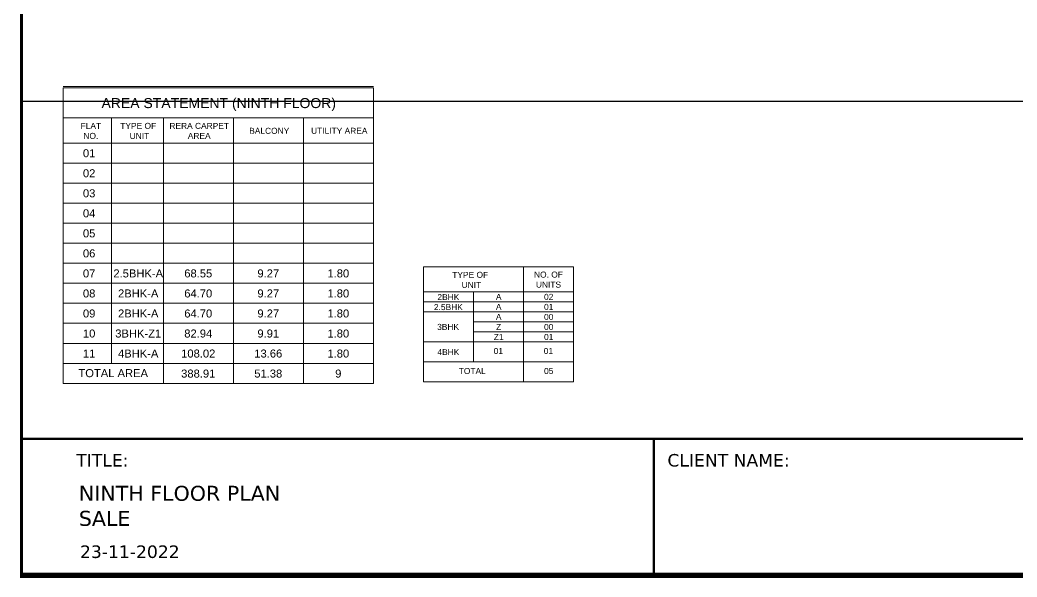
# Model space of a CAD drawing. Header units: inches. Extents: x 27644242 to 29005101, y -955243 to 216979.
# Drawn here: x 28689497 to 28739331, y -716243 to -688434 of the extents above; entities that cross this region are included whole.
import ezdxf

# ---------------------------------------------------------------- set-up
doc = ezdxf.new("R2010")
doc.units = ezdxf.units.IN
doc.header["$MEASUREMENT"] = 0
doc.layers.get('Defpoints').update_dxf_attribs({"color": 8})
doc.layers.add('ATA_FORMAT', color=7, linetype='Continuous', lineweight=50)
doc.layers.add('WALL', color=7, linetype='Continuous', lineweight=20)
doc.layers.add('ATA_FORMAT TEXT', color=7, linetype='Continuous')
doc.layers.add('text', color=7, linetype='Continuous')
doc.styles.add('AMITS', font='arial.ttf')
doc.styles.get("Standard").update_dxf_attribs({"font": 'swiss.ttf'})

msp = doc.modelspace()

# ---------------------------------------------------------------- linework, layer by layer
at = {"layer": 'ATA_FORMAT'}
for p, q in [((28798160.52801086, -709344.4872028325), (28689573.81142525, -709336.2635850841)), ((28721178.50422387, -709336.304066197, -1.917575e-09), (28721178.1668158, -716165.4556339094, -1.917575e-09))]:
    msp.add_line(p, q, dxfattribs=at)
at = {"layer": 'Defpoints', "linetype": 'Continuous', "const_width": 154.4264220221692}
msp.add_lwpolyline([(28798160.52801277, -641915.4556232179), (28798160.52801086, -716165.455623188), (28689573.81142525, -716165.4556208784), (28689573.81142716, -641915.4556209156)], close=True, dxfattribs=at)
at = {"layer": 'Defpoints', "color": 6, "ltscale": 500}
msp.add_lwpolyline([(28689580.45461825, -692487.4392156769), (28798167.17120291, -692487.4392156769), (28798167.17120291, -644192.2431551081), (28689580.45461825, -644192.2431551081)], close=True, dxfattribs=at)
at = {"layer": 'WALL', "ltscale": 500}
for p, q in [((28691664.85754874, -691750.4840991435), (28707164.85754874, -691750.4840991435)), ((28691664.85754874, -691827.3054027146), (28691664.85754874, -706576.9868298884)), ((28691664.85754874, -691827.3054027146), (28707164.85754874, -691827.3054027146)), ((28707164.85754874, -691827.3054027146), (28707164.85754874, -706576.9868298884)), ((28691664.85754874, -693326.9868298884), (28707164.85754874, -693326.9868298884)), ((28694075.22647526, -693301.3779517518), (28694075.22647526, -705551.3779517518)), ((28696664.85754874, -693326.9868298884), (28696664.85754874, -705576.9868298884)), ((28700164.85754874, -693326.9868298884), (28700164.85754874, -705576.9868298884)), ((28703664.85754874, -693326.9868298884), (28703664.85754874, -705576.9868298884)), ((28691664.85754874, -694576.9868298884), (28707164.85754874, -694576.9868298884)), ((28691664.85754874, -695576.9868298884), (28707164.85754874, -695576.9868298884)), ((28691664.85754874, -696576.9868298884), (28707164.85754874, -696576.9868298884)), ((28691664.85754874, -697576.9868298884), (28707164.85754874, -697576.9868298884)), ((28691664.85754874, -698576.9868298884), (28707164.85754874, -698576.9868298884)), ((28691664.85754874, -699576.9868298884), (28707164.85754874, -699576.9868298884)), ((28691664.85754874, -700576.9868298884), (28707164.85754874, -700576.9868298884)), ((28709664.85754921, -700750.1655263173), (28717164.85754921, -700750.1655263173)), ((28709664.85754921, -700750.1655263173), (28709664.85754921, -706500.1655263173)), ((28709664.85754921, -700750.1655263173), (28717164.85754921, -700750.1655263173)), ((28714664.85754921, -700750.1655263173), (28714664.85754921, -706500.1655263173)), ((28717164.85754921, -700750.1655263173), (28717164.85754921, -706500.1655263173)), ((28691664.85754874, -701576.9868298884), (28707164.85754874, -701576.9868298884)), ((28709664.85754921, -702000.1655263173), (28717164.85754921, -702000.1655263173)), ((28712164.85754921, -702000.1655263173), (28712164.85754921, -705500.1655263173)), ((28691664.85754874, -702576.9868298884), (28707164.85754874, -702576.9868298884)), ((28709664.85754921, -702500.1655263173), (28717164.85754921, -702500.1655263173)), ((28712164.85754921, -702500.1655263173), (28717164.85754921, -702500.1655263173)), ((28709664.85754921, -703000.1655263173), (28717164.85754921, -703000.1655263173)), ((28712164.85754921, -703000.1655263173), (28717164.85754921, -703000.1655263173)), ((28691664.85754874, -703576.9868298884), (28707164.85754874, -703576.9868298884)), ((28712164.85754921, -703500.1655263173), (28717164.85754921, -703500.1655263173)), ((28712164.85754921, -704000.1655263173), (28717164.85754921, -704000.1655263173)), ((28691664.85754874, -704576.9868298884), (28707164.85754874, -704576.9868298884)), ((28709664.85754921, -704500.1655263173), (28717164.85754921, -704500.1655263173)), ((28691664.85754874, -705576.9868298884), (28707164.85754874, -705576.9868298884)), ((28696664.85754874, -705576.9868298884), (28696664.85754874, -706576.9868298884)), ((28700164.85754874, -705576.9868298884), (28700164.85754874, -706576.9868298884)), ((28703664.85754874, -705576.9868298884), (28703664.85754874, -706576.9868298884)), ((28709664.85754921, -705500.1655263173), (28717164.85754921, -705500.1655263173)), ((28691664.85754874, -706576.9868298884), (28707164.85754874, -706576.9868298884)), ((28709664.85754921, -706500.1655263173), (28717164.85754921, -706500.1655263173))]:
    msp.add_line(p, q, dxfattribs=at)

# ---------------------------------------------------------------- texts
at = {"layer": 'ATA_FORMAT TEXT', "ltscale": 10, "attachment_point": 1, "rotation": 359.99716919179184}
for s, width, insert, char_height in [('{\\fVerdana|b0|i0|c0|p34;TITLE:}', 43.03389641996762, (28692313.52131371, -710101.5154448161, -1.917575e-09), 625), ('{\\fVerdana|b0|i0|c0|p34;CLIENT NAME:}', 9651.650664459914, (28721857.74021058, -710101.5567265758, -1.917575e-09), 625), ('{\\fVerdana|b0|i0|c0|p34;NINTH FLOOR PLAN\\PSALE}', 22530.57236035541, (28692438.52131371, -711687.596166783, -1.917575e-09), 750), ('{\\fVerdana|b0|i0|c0|p34;23-11-2022}', 25.6002801094013, (28692496.57184128, -714665.521528014, -1.917575e-09), 625)]:
    msp.add_mtext_dynamic_manual_height_columns(s, width=width, gutter_width=9.687955009770244, heights=[0], dxfattribs=dict(at, insert=insert, char_height=char_height))
at = {"layer": 'text', "ltscale": 100, "attachment_point": 1, "style": 'AMITS'}
for s, insert, char_height, width in [('AREA STATEMENT (NINTH FLOOR)', (28693574.0485644, -692332.9593603822), 500, 15316.49951249361), ('\\pxqc;FLAT \\PNO.', (28692075.80082956, -693570.4154205961), 300, 1930.349796574563), ('\\pxqc;TYPE OF\\P\\pt2; UNIT', (28694314.45398499, -693570.4154205961), 300, 2189.063659064472), ('\\pxqc;RERA CARPET \\PAREA', (28696829.8387499, -693570.4154205961), 300, 3252.524869401008), ('\\pxqc;BALCONY', (28700329.8387499, -693817.5607770329), 300, 3252.524869401008), ('\\pxqc;UTILITY AREA', (28703829.8387499, -693817.5607770329), 300, 3252.524869401008), ('\\pxqc;01', (28691990.38244818, -694885.722685627), 400, 1930.349796574563), ('\\pxqc;02', (28691990.38244818, -695885.722685627), 400, 1930.349796574563), ('\\pxqc;03', (28691990.38244818, -696885.722685627), 400, 1930.349796574563), ('\\pxqc;04', (28691990.38244818, -697885.722685627), 400, 1930.349796574563), ('\\pxqc;05', (28691990.38244818, -698885.722685627), 400, 1930.349796574563), ('\\pxqc;06', (28691990.38244818, -699885.722685627), 400, 1930.349796574563), ('\\pxqc;07', (28691990.38244818, -700885.722685627), 400, 1930.349796574563), ('\\pxqc;2.5BHK-A', (28694005.76721309, -700885.722685627), 400, 2805.349526595324), ('\\pxqc;68.55', (28697005.76721309, -700885.722685627), 400, 2805.349526595324), ('\\pxqc;9.27', (28700505.76721309, -700885.722685627), 400, 2805.349526595324), ('\\pxqc;1.80', (28704005.76721309, -700885.722685627), 400, 2805.349526595324), ('\\pxqc;TYPE OF\\P\\pt2; UNIT', (28709814.45398546, -701007.0556513444), 300, 4374.280071698129), ('\\pxqc;NO. OF UNITS', (28714946.57010067, -700993.5941170251), 300, 1930.349796574563), ('\\pxqc;08', (28691990.38244818, -701885.722685627), 400, 1930.349796574563), ('\\pxqc;2BHK-A', (28694005.76721309, -701885.722685627), 400, 2805.349526595324), ('\\pxqc;64.70', (28697005.76721309, -701885.722685627), 400, 2805.349526595324), ('\\pxqc;9.27', (28700505.76721309, -701885.722685627), 400, 2805.349526595324), ('\\pxqc;1.80', (28704005.76721309, -701885.722685627), 400, 2805.349526595324), ('\\pxqc;2BHK', (28709505.76721356, -702116.8347960322), 300, 2805.349526595324), ('\\pxqc;A', (28710771.15143851, -702106.9783674353), 300, 5305.349526595324), ('\\pxqc;02', (28713271.15143851, -702106.9783674353), 300, 5305.349526595324), ('\\pxqc;2.5BHK', (28709505.76721356, -702616.8347960322), 300, 2805.349526595324), ('\\pxqc;A', (28710771.15143851, -702606.9783674353), 300, 5305.349526595324), ('\\pxqc;01', (28713271.15143851, -702606.9783674353), 300, 5305.349526595324), ('\\pxqc;09', (28691990.38244818, -702885.722685627), 400, 1930.349796574563), ('\\pxqc;2BHK-A', (28694005.76721309, -702885.722685627), 400, 2805.349526595324), ('\\pxqc;64.70', (28697005.76721309, -702885.722685627), 400, 2805.349526595324), ('\\pxqc;9.27', (28700505.76721309, -702885.722685627), 400, 2805.349526595324), ('\\pxqc;1.80', (28704005.76721309, -702885.722685627), 400, 2805.349526595324), ('\\pxqc;A', (28710771.15143851, -703106.9783674353), 300, 5305.349526595324), ('\\pxqc;00', (28713271.15143851, -703106.9783674353), 300, 5305.349526595324), ('\\pxqc;3BHK', (28709492.30567925, -703605.0551368329), 300, 2805.349526595324), ('\\pxqc;Z', (28710771.15143851, -703606.9783674353), 300, 5305.349526595324), ('\\pxqc;00', (28713271.15143851, -703606.9783674353), 300, 5305.349526595324), ('\\pxqc;10', (28691990.38244818, -703885.722685627), 400, 1930.349796574563), ('\\pxqc;3BHK-Z1', (28694005.76721309, -703885.722685627), 400, 2805.349526595324), ('\\pxqc;82.94', (28697005.76721309, -703885.722685627), 400, 2805.349526595324), ('\\pxqc;9.91', (28700505.76721309, -703885.722685627), 400, 2805.349526595324), ('\\pxqc;1.80', (28704005.76721309, -703885.722685627), 400, 2805.349526595324), ('\\pxqc;Z1', (28710771.15143851, -704106.9783674353), 300, 5305.349526595324), ('\\pxqc;01', (28713271.15143851, -704106.9783674353), 300, 5305.349526595324), ('\\pxqc;11', (28691990.38244818, -704885.722685627), 400, 1930.349796574563), ('\\pxqc;4BHK-A', (28694005.76721309, -704885.722685627), 400, 2805.349526595324), ('\\pxqc;108.02', (28697005.76721309, -704885.722685627), 400, 2805.349526595324), ('\\pxqc;13.66', (28700505.76721309, -704885.722685627), 400, 2805.349526595324), ('\\pxqc;1.80', (28704005.76721309, -704885.722685627), 400, 2805.349526595324), ('\\pxqc;4BHK', (28709505.76721356, -704862.747519288), 300, 2805.349526595324), ('\\pxqc;01', (28712005.76721356, -704808.9013820558), 300, 2805.349526595324), ('\\pxqc;01', (28714505.76721356, -704808.9013820558), 300, 2805.349526595324), ('\\pxqc;TOTAL AREA', (28691182.6903897, -705864.184230734), 400, 5949.963940951973), ('\\pxqc;388.91', (28697005.76721309, -705885.722685627), 400, 2805.349526595324), ('\\pxqc;51.38', (28700505.76721309, -705885.722685627), 400, 2805.349526595324), ('\\pxqc;9', (28704005.76721309, -705885.722685627), 400, 2805.349526595324), ('\\pxqc;TOTAL', (28710700.4783834, -705808.9013820558), 300, 2805.349526595324), ('\\pxqc;{\\C1;05}', (28713271.15143851, -705808.9013820558), 300, 5305.349526595324)]:
    msp.add_mtext(s, dxfattribs=dict(at, insert=insert, char_height=char_height, width=width))

doc.saveas('drawing.dxf')
